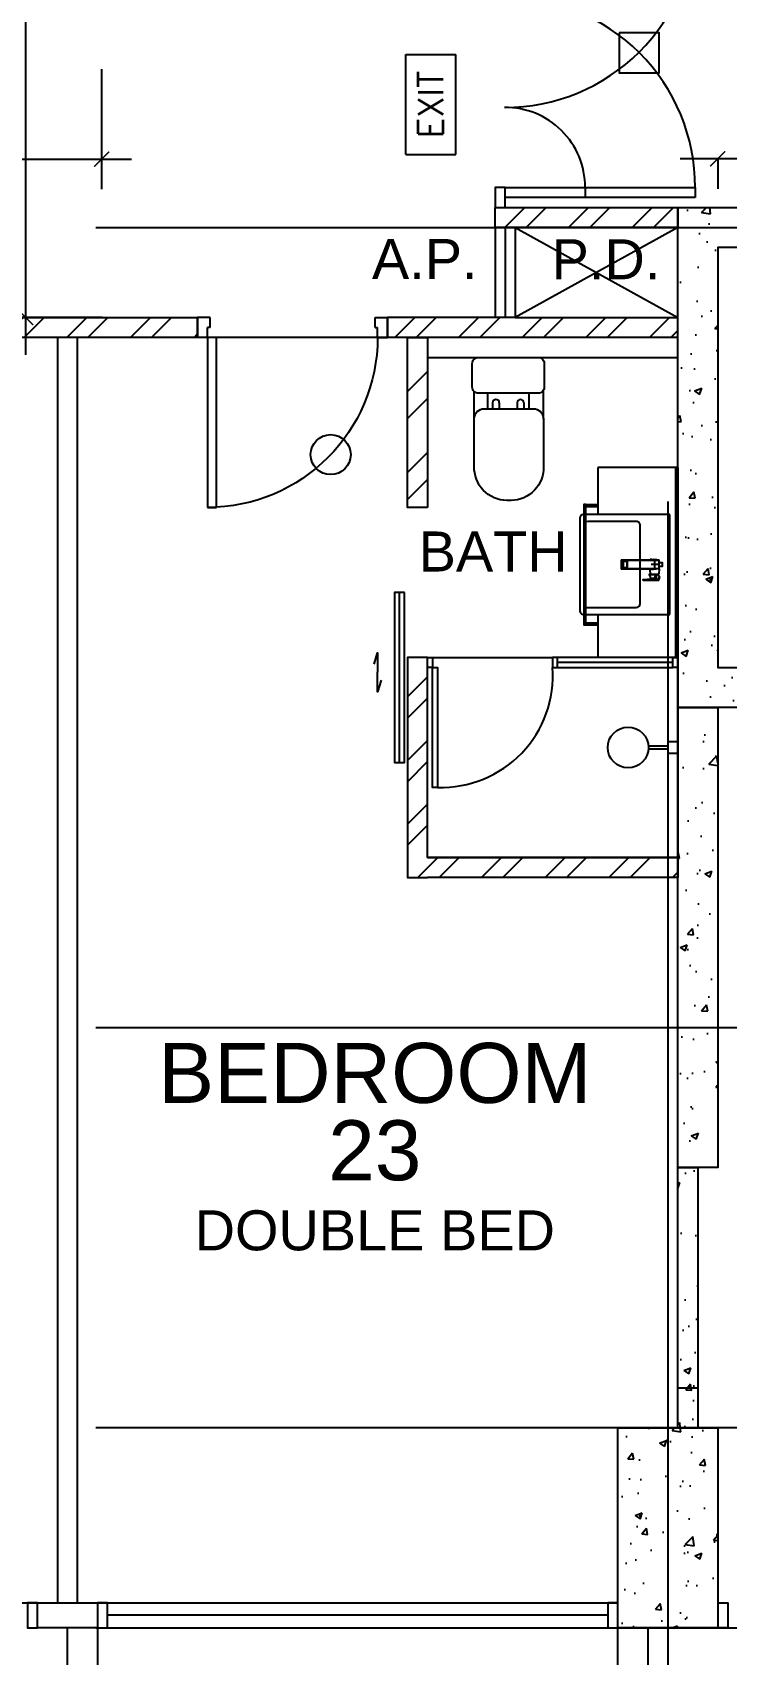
# Model space of a CAD drawing. Header units: millimetres. Extents: x 0 to 70486, y 148 to 42536.
# Drawn here: x 41324 to 44793, y 12784 to 20892 of the extents above; entities that cross this region are included whole.
import ezdxf
from ezdxf.enums import TextEntityAlignment as Align

# ---------------------------------------------------------------- set-up
doc = ezdxf.new("R2010")
doc.units = ezdxf.units.MM
doc.linetypes.add('CENTERX2', pattern=[101.6, 63.5, -12.7, 12.7, -12.7])
doc.layers.get('Defpoints').update_dxf_attribs({"color": 8})
for name, color, linetype in [('Architectural Features', 8, 'Continuous'), ('Default', 8, 'Continuous'), ('Door', 8, 'Continuous'), ('Dry Wall', 8, 'Continuous'), ('FS', 8, 'Continuous'), ('FSD', 8, 'Continuous'), ('GBP A.P.', 8, 'Continuous'), ('GBP Dim', 8, 'Continuous'), ('GBP Text 200', 8, 'Continuous'), ('GBP Text 250', 8, 'Continuous'), ('grid', 8, 'CENTERX2'), ('hatch', 8, 'Continuous'), ('LP-Furn built-in', 8, 'Continuous'), ('LP-Furn built-in 2', 8, 'Continuous'), ('LP-Sanitary', 8, 'Continuous'), ('LP-WC', 8, 'Continuous'), ('OMITTED-11', 8, 'Continuous'), ('PD', 8, 'Continuous'), ('PD DOOR', 8, 'Continuous'), ('TEXT', 8, 'Continuous'), ('TEXT Ref', 8, 'Continuous'), ('WALL-NEW', 8, 'Continuous'), ('WALL-STRUCTURE', 8, 'Continuous'), ('WINDOW', 8, 'Continuous'), ('WINDOW-MULLION', 8, 'Continuous'), ('zzz-room mix', 8, 'Continuous')]:
    doc.layers.add(name, color=color, linetype=linetype)
doc.layers.add('LP-Nonplot', color=8, linetype='Continuous', plot=False)
doc.styles.add('BH', font='arial.ttf')
doc.styles.add('ROMANS', font='romans.shx')
doc.dimstyles.new('200 GBP', dxfattribs={"dimscale": 1.5, "dimtxt": 150, "dimasz": 50, "dimexe": 125, "dimexo": 50, "dimgap": 50, "dimtad": 1, "dimdec": 0, "dimzin": 0, "dimdsep": 46, "dimtxsty": 'BH', "dimblk": 'ARCHTICK', "dimcen": 0.09, "dimdle": 125, "dimclrd": 9, "dimclre": 9, "dimclrt": 1, "dimadec": 0, "dimazin": 0, "dimtfac": 1, "dimtdec": 0, "dimtix": 1, "dimtmove": 2, "dimatfit": 3, "dimldrblk": 'ARCHTICK', "dimfxl": 300, "dimfxlon": 1, "dimtolj": 1, "dimtzin": 0, "dimarcsym": 0})
pattern_1 = [(50, (-580552.97, 738548.02), (358.63009, -31.37607), [37.5, -412.5]), (355, (-580552.97, 738548.02), (-69.37567, 376.09607), [30, -330]), (100.4514, (-580523.1, 738545.4), (289.25469, 344.71977), [31.8701, -350.57106]), (46.1842, (-580552.97, 738648), (533.62052, -82.7595), [56.25, -618.75]), (96.6356, (-580508.5, 738641.1), (467.33135, 487.05894), [47.80514, -525.8565]), (351.1842, (-580553, 738648), (467.33097, 487.0593), [45, -495]), (21, (-580502.97, 738623.02), (298.45353, -201.309445), [37.5, -412.5]), (326, (-580502.97, 738623.02), (121.65767, 362.57502), [30, -330]), (71.4514, (-580478.1, 738606.24), (420.11131, 161.26525), [31.8701, -350.57106]), (37.5, (-580552.97, 738548.02), (6.079928, 166.446927), [0, -326, 0, -335, 0, -331.25]), (7.5, (-580552.97, 738548.02), (131.53477, 197.205856), [0, -191, 0, -318.5, 0, -126.25]), (327.5, (-580664.47, 738548.02), (266.911218, -11.277436), [0, -125, 0, -390, 0, -517.5]), (317.5, (-580714.47, 738548.02), (291.593085, 50.05249), [0, -162.5, 0, -259, 0, -367.5])]

# ---------------------------------------------------------------- blocks, each defined once
blk = doc.blocks.new('Door 850')
for p, q in [((38290.6, 34986.6), (38290.6, 35836.6)), ((38290.6, 35836.6), (38335.6, 35836.6)), ((38335.6, 35836.6), (38335.6, 34986.6)), ((38240.6, 34986.6), (38240.6, 34911.6)), ((38290.6, 34986.6), (38240.6, 34986.6)), ((38290.6, 34986.6), (38290.6, 34936.6)), ((38335.6, 34986.6), (38290.6, 34986.6)), ((39140.6, 34986.6), (39140.6, 34936.6)), ((39140.6, 34986.6), (39190.6, 34986.6)), ((39190.6, 34986.6), (39190.6, 34911.6)), ((38240.6, 34911.6), (38240.6, 34886.6)), ((38303.1, 34886.6), (38240.6, 34886.6)), ((38303.1, 34936.6), (38290.6, 34936.6)), ((38303.1, 34936.6), (38303.1, 34886.6)), ((39128.1, 34936.6), (39140.6, 34936.6)), ((39128.1, 34936.6), (39128.1, 34886.6)), ((39128.1, 34886.6), (39190.6, 34886.6)), ((39190.6, 34911.6), (39190.6, 34886.6))]:
    blk.add_line(p, q)
blk.add_arc((38290.6, 34986.6), 850, 359.99995, 89.99772)
blk = doc.blocks.new('pln_toilet')
for p, q in [((-170.1, -306.5), (-170.1, -171.6)), ((-78.2, -226.9), (-78.2, -256.5)), ((-45, -226.9), (-45, -256.5)), ((44.7, -226.9), (44.7, -256.5)), ((77.9, -226.9), (77.9, -256.5)), ((175.5, -306.5), (175.5, -165.2))]:
    blk.add_line(p, q)
for points in [[(180, -30), (180, -149.3, -0.414214), (150, -179.3), (-150, -179.3, -0.414214), (-180, -149.3), (-180, -30, -0.414214), (-150, 0), (150, 0, -0.414214)], [(175.5, -306.5), (175.5, -545.1, -0.424695), (14, -715.1), (-7.8, -715.1, -0.423698), (-170.1, -545.1), (-170.1, -306.5, -0.414214), (-120.1, -256.5), (125.5, -256.5, -0.414214)]]:
    blk.add_lwpolyline(points, format="xyb", close=True)
for points in [[(-101.9, -256.5), (-101.9, -179.3)], [(102.9, -179.3), (102.9, -256.5)]]:
    blk.add_lwpolyline(points)
for centre in [(-61.6, -226.9), (61.3, -226.9)]:
    blk.add_arc(centre, 16.6, 0, 180)
blk = doc.blocks.new('SEANNOT_GROUP2')
at = {"layer": 'Default'}
blk.add_line((81.5, 351.1), (81.5, 317.9), dxfattribs=at)
blk = doc.blocks.new('SEANNOT_GROUP3')
at = {"layer": 'Default'}
blk.add_line((99.8, 335.2), (63.8, 335.2), dxfattribs=at)
blk = doc.blocks.new('ghtfdgd')
at = {"layer": 'LP-Sanitary'}
for p, q in [((79214.2, -115039.6), (79218.2, -114994.6)), ((79217.1, -115027.9), (79214.2, -115039.6)), ((79217.1, -115039.6), (79214.2, -115039.6)), ((79215.7, -115019.1), (79215.7, -115005.6)), ((79215.7, -115005.6), (79217.2, -115005.6)), ((79220.2, -114994.6), (79217.1, -115027.9)), ((79217.5, -115184.4), (79217.1, -115027.9)), ((79220.2, -114994.6), (79218.2, -114994.6)), ((79218.9, -115183.4), (79220.2, -114994.6)), ((79261.1, -114994.6), (79220.2, -114994.6)), ((79230.7, -114993.6), (79230.7, -114979.6)), ((79231.2, -114979.1), (79250.2, -114979.1)), ((79250.2, -114994.1), (79231.2, -114994.1)), ((79238.9, -114994.1), (79238.9, -114994.6)), ((79242.4, -114994.6), (79242.4, -114994.1)), ((79250.7, -114979.6), (79250.7, -114993.6)), ((79263.2, -114994.6), (79261.1, -114994.6)), ((79261.1, -114994.6), (79262.4, -115183.4)), ((79264.2, -115027.9), (79261.1, -114994.6)), ((79263.2, -114994.6), (79288.7, -114996.6)), ((79263.2, -114994.6), (79267.1, -115039.6)), ((79264.2, -115027.9), (79263.8, -115184.4)), ((79264.2, -115027.9), (79267.1, -115039.6)), ((79267.1, -115039.6), (79264.2, -115039.6)), ((79288.7, -115037.7), (79267.1, -115039.6)), ((79288.7, -115037.7), (79288.7, -114996.6)), ((79290.7, -115009.4), (79290.7, -115000.9)), ((79290.7, -115009.6), (79290.7, -115009.4)), ((79290.7, -115010.3), (79290.7, -115009.6)), ((79290.7, -115044.4), (79290.7, -115010.3)), ((79290.7, -115044.7), (79290.7, -115044.4)), ((79290.9, -115010.4), (79310.4, -115018.6)), ((79290.9, -115010.4), (79290.9, -115044.5)), ((79290.9, -115044.5), (79310.4, -115036.3)), ((79310.7, -115017.8), (79291, -115009.5)), ((79291, -115009.5), (79291, -115009.5)), ((79291, -115009.5), (79291, -115009.5)), ((79291, -115044.9), (79310.7, -115036.6)), ((79310.4, -115018.6), (79310.5, -115018.7)), ((79310.4, -115036.3), (79310.5, -115036.2)), ((79310.5, -115018.7), (79310.5, -115027.4)), ((79310.5, -115036.2), (79310.5, -115027.4)), ((79310.7, -115017.8), (79314.8, -115009.2)), ((79313.5, -115028.9), (79313.5, -115020.8)), ((79313.5, -115020.8), (79317.3, -115050.9)), ((79313.5, -115028.9), (79313.5, -115036.9)), ((79313.5, -115036.9), (79317.3, -115075.5)), ((79313.5, -115037), (79317.3, -115075.5)), ((79315.2, -115010.7), (79313.6, -115020.4)), ((79313.6, -115020.5), (79313.6, -115020.4)), ((79317.3, -115050.5), (79313.6, -115020.5)), ((79315.2, -115010.7), (79317.3, -115050.4)), ((79318, -115050.2), (79316, -115010.5)), ((79317.3, -115002.9), (79318.9, -114997.5)), ((79319.4, -115044.7), (79317.3, -115002.9)), ((79317.3, -115050.4), (79317.3, -115050.5)), ((79317.3, -115051.4), (79317.3, -115063.3)), ((79317.7, -115051.6), (79318.9, -115052.3)), ((79317.7, -115063.5), (79317.7, -115051.6)), ((79319.4, -115051), (79318, -115050.2)), ((79318.7, -114997.4), (79318.9, -114997.5)), ((79319.3, -114997.6), (79318.9, -114997.4)), ((79318.9, -114997.5), (79319.4, -114997.7)), ((79318.9, -115074.8), (79318.9, -115052.3)), ((79319.4, -114997.7), (79319.4, -115044.7)), ((79319.4, -115044.7), (79319.4, -115051)), ((79319.8, -115045.3), (79319.8, -114998.3)), ((79319.8, -115051.6), (79319.8, -115045.3)), ((79319.8, -115051.9), (79319.8, -115051.6)), ((79319.8, -115051.9), (79319.8, -115074.4)), ((79317.3, -115075.1), (79317.3, -115063.3)), ((79317.7, -115063.5), (79317.7, -115075.4)), ((79317.7, -115075.4), (79318.9, -115074.8)), ((79318, -115076), (79319.3, -115075.3)), ((79319.8, -115074.4), (79319.8, -115074.6)), ((79218.9, -115183.4), (79217.5, -115184.4)), ((79217.5, -115184.4), (79263.8, -115184.4)), ((79262.4, -115183.4), (79218.9, -115183.4)), ((79225, -115154.8), (79225, -115173.1)), ((79255.3, -115153.8), (79226, -115153.8)), ((79255.3, -115154), (79226, -115154)), ((79226, -115174.1), (79255.3, -115174.1)), ((79256.3, -115173.1), (79256.3, -115154.8)), ((79262.4, -115183.4), (79263.8, -115184.4))]:
    blk.add_line(p, q, dxfattribs=at)
for centre, radius, start, end in [((79240.7, -115019.1), 25, 180, 185.74251), ((79231.2, -114979.6), 0.5, 90, 180), ((79231.2, -114993.6), 0.5, 180, 270), ((79250.2, -114979.6), 0.5, 0, 90), ((79250.2, -114993.6), 0.5, 270, 0), ((79280.3, -115017.1), 20, 56.8024, 65.16541), ((79280.3, -115017.1), 20, 294.83459, 301.61275), ((79290.9, -115000.9), 0.2, 127.85265, 180), ((79290.9, -115044.7), 0.2, 180.01397, 293.04704), ((79511, -115282.7), 357.7, 125.84981, 127.98251), ((79530.3, -115308.3), 389.7, 125.92638, 127.88363), ((79234, -109870), 5139.5, 270.63577, 270.89969), ((79227.2, -108854.2), 6155.7, 270.59451, 270.81562), ((79288.3, -115009.7), 2.67, 3.1953, 9.33669), ((79301.7, -114992.9), 0.28, 69.68638, 135.20106), ((79319.7, -114996.5), 23.1, 247.12521, 247.49949), ((79339.3, -115104.4), 73.6, 112.75714, 112.87481), ((79312.3, -115020.9), 1.23, 6.09456, 11.51592), ((79308.7, -115037.4), 4.84, 5.24499, 7.19277), ((79310.7, -115037.3), 2.83, 5.64545, 8.81471), ((79314, -115009.4), 0.822, 12.82151, 37.37855), ((79314.7, -115011.5), 2.53, 77.49723, 90.78809), ((79315.1, -115009.5), 0.509, 38.0096, 78.40522), ((84763.2, -116562.2), 5664.7, 164.02206, 164.08854), ((79313.8, -115010.5), 2.18, 358.67427, 36.2852), ((79317.8, -115050.7), 0.54, 62.22165, 149.68726), ((79305.3, -115051.3), 11.9, 359.62289, 2.1624), ((79315.7, -115050), 2.38, 342.31294, 353.97204), ((79317.3, -115050.2), 0.738, 359.2113, 2.9985), ((79318.5, -114997.9), 0.689, 55.95421, 80.13248), ((79319, -114998.3), 0.8, 0.00654, 61.47672), ((79319.1, -115051.6), 0.688, 1.5121, 63.73401), ((79313.2, -115075.2), 4.12, 356.11976, 1.38136), ((79317.8, -115075.5), 0.494, 177.69922, 295.85307), ((79318.6, -115075.3), 0.938, 181.08912, 220.22046), ((79319, -115074.6), 0.786, 294.19625, 0.49169)]:
    blk.add_arc(centre, radius, start, end, dxfattribs=at)
for centre, major_axis, ratio, start_param, end_param in [((79290.9, -115000.9), (0.2, 0), 0.870233, 1.308042, 3.141593), ((79290.9, -115009.4), (0.2, 0), 0.870251, 1.333095, 3.141593), ((79290.9, -115010.3), (0.2, 0), 0.5, 3.141593, 4.712389), ((79290.9, -115044.4), (0.2, 0), 0.5, 3.141593, 4.712389), ((79290.9, -115000.9), (0.123, -0.158), 0.834595, 2.099205, 3.141593), ((79290.9, -115000.9), (0.123, -0.158), 0.834595, 3.141593, 3.165459), ((79290.9, -115010), (0.077, 0.836), 0.04975, 4.217846, 5.325586), ((79290.9, -115044.1), (-0.077, 0.836), 0.04975, 2.065339, 3.17308), ((79301.6, -114992.9), (0.117, -0.162), 0.844851, 2.109561, 3.167674), ((79310.4, -115018.2), (-0.311, -0.737), 0.21898, 1.092037, 2.210933), ((79310.4, -115035.9), (-0.311, 0.737), 0.21898, 2.049556, 3.141593), ((79310.5, -115018.3), (-0.309, -0.738), 0.217421, 1.09135, 2.210755), ((79310.5, -115035.8), (-0.309, 0.738), 0.217421, 2.050243, 3.169648), ((79310.4, -115035.9), (-0.311, 0.737), 0.21898, 3.141593, 3.168451), ((79314.3, -115020.6), (-0.782, -0.167), 0.921627, 5.682069, 6.099643), ((79314.3, -115020.8), (-0.794, -0.099), 0.898005, 5.760928, 6.175764), ((79314.3, -115036.7), (0.793, 0.106), 0.789486, 3.026004, 3.133916), ((79314.3, -115036.9), (0.796, 0.077), 0.827125, 3.057559, 3.141593), ((79315.1, -115009.6), (0.173, 0.708), 0.018166, 0.444134, 0.918054), ((79315.3, -115009.6), (0.412, 0.321), 0.549065, 0.513637, 1.195391), ((79315.7, -115010.9), (-0.499, -0.026), 0.868619, 4.118709, 5.82428), ((79316.8, -115003.6), (0.961, -0.275), 0.902908, 1.271288, 1.565184), ((79317.8, -115050.6), (-0.5, -0.016), 0.857677, 4.139605, 5.842177), ((79317.8, -115050.9), (-0.5, -0.02), 0.273668, 4.356492, 6.23412), ((79318.4, -114998), (-0.211, -0.772), 0.117484, 2.694436, 3.141054), ((79318.5, -114998.1), (-0.382, -0.703), 0.237912, 2.705017, 3.14394), ((79319, -114998.3), (-0.382, -0.703), 0.237912, 2.705017, 3.141091), ((79319, -114998.3), (-0.8, 0), 0.876594, 3.141494, 4.164132), ((79319, -115045.3), (-0.8, 0), 0.876594, 3.141494, 4.164132), ((79317.8, -115063.3), (-0.5, 0), 0.5, 0.054498, 1.448623), ((79317.8, -115075.5), (-0.494, 0.079), 0.969108, 0.192451, 2.070079), ((79226, -115154.8), (-1, 0), 0.992546, 4.712389, 6.283185), ((79226, -115154.9), (1, 0), 0.890286, 1.570796, 3.141593), ((79226, -115173.1), (1, 0), 0.992546, 3.141593, 4.712389), ((79255.3, -115154.8), (-1, 0), 0.992546, 3.141593, 4.712389), ((79255.3, -115154.9), (1, 0), 0.890286, 0, 1.570796), ((79255.3, -115173.1), (1, 0), 0.992546, 4.712389, 6.283185)]:
    blk.add_ellipse(centre, major_axis=major_axis, ratio=ratio, start_param=start_param, end_param=end_param, dxfattribs=at)
for points, knots in [([(79291, -115009.5), (79291, -115009.5), (79290.9, -115009.5), (79290.8, -115009.6), (79290.7, -115009.6), (79290.7, -115009.6)], [0, 0, 0, 0, 0.5, 0.5, 1, 1, 1, 1]), ([(79291, -115000.7), (79291, -115000.8), (79291, -115000.8), (79291, -115000.9), (79291, -115001.2), (79291, -115001.4), (79291, -115001.7), (79291, -115002.7), (79291, -115003.8), (79291, -115004.8), (79291, -115006.3), (79291, -115007.8), (79291, -115009.2)], [0, 0, 0, 0, 0.02306, 0.02306, 0.02306, 0.115301, 0.115301, 0.115301, 0.484264, 0.484264, 0.484264, 1, 1, 1, 1]), ([(79301.6, -114992.7), (79301.9, -114992.8), (79302.2, -114992.9), (79302.5, -114993), (79305, -114993.6), (79307.5, -114994.3), (79310.1, -114995), (79312.9, -114995.8), (79315.8, -114996.6), (79318.7, -114997.4)], [0, 0, 0, 0, 0.051688, 0.051688, 0.051688, 0.494848, 0.494848, 0.494848, 1, 1, 1, 1]), ([(79310.5, -115018.7), (79310.9, -115018.8), (79311.2, -115019), (79311.9, -115019.4), (79312.2, -115019.7), (79312.8, -115020.1), (79313, -115020.3), (79313.4, -115020.5), (79313.5, -115020.5), (79313.5, -115020.7)], [0, 0, 0, 0, 0.25, 0.25, 0.5, 0.5, 0.75, 0.75, 1, 1, 1, 1]), ([(79310.5, -115036.2), (79310.9, -115036.1), (79311.2, -115035.9), (79311.9, -115035.6), (79312.2, -115035.5), (79312.8, -115035.6), (79313, -115035.7), (79313.4, -115036.2), (79313.5, -115036.5), (79313.5, -115036.8)], [0, 0, 0, 0, 0.25, 0.25, 0.5, 0.5, 0.75, 0.75, 1, 1, 1, 1]), ([(79313.6, -115020.4), (79313.5, -115020.2), (79313.5, -115020), (79313.3, -115019.6), (79313.2, -115019.3), (79312.7, -115018.8), (79312.3, -115018.6), (79311.6, -115018.2), (79311.2, -115018), (79310.8, -115017.9)], [0, 0, 0, 0, 0.25, 0.25, 0.5, 0.5, 0.75, 0.75, 1, 1, 1, 1]), ([(79310.8, -115036.5), (79311, -115036.5), (79311.3, -115036.3), (79311.8, -115036.2), (79312.2, -115036.1), (79312.5, -115036), (79312.8, -115036), (79313, -115036), (79313.1, -115036.1), (79313.2, -115036.2), (79313.4, -115036.3), (79313.5, -115036.6), (79313.5, -115036.7), (79313.5, -115036.8)], [0, 0, 0, 0, 0.124812, 0.2213171, 0.3092796, 0.3899271, 0.4711589, 0.5451559, 0.6166529, 0.6889172, 0.7974179, 0.8896188, 0.9816515, 0.9816515, 0.9816515, 0.9816515]), ([(79314.8, -115009.2), (79314.8, -115009.2), (79314.9, -115009.2), (79314.9, -115009.2), (79315, -115009.2), (79315, -115009.2), (79315.1, -115009.2), (79315.2, -115009.2)], [0, 0, 0, 0, 0.25, 0.25, 0.5, 0.5, 1, 1, 1, 1]), ([(79317.1, -115002.7), (79317, -115003), (79316.9, -115003.3), (79316.8, -115003.6), (79316.5, -115004.7), (79316.2, -115005.8), (79315.9, -115006.9), (79315.7, -115007.6), (79315.4, -115008.3), (79315.2, -115009)], [0, 0, 0, 0, 0.131954, 0.131954, 0.131954, 0.659772, 0.659772, 0.659772, 1, 1, 1, 1]), ([(79315.2, -115009.2), (79315.2, -115009.2), (79315.2, -115009.2), (79315.2, -115009.2), (79315.2, -115009.2), (79315.2, -115009.2)], [0, 0, 0, 0, 0.5, 0.5, 1, 1, 1, 1]), ([(79315.2, -115009.2), (79315.3, -115009.3), (79315.3, -115009.4), (79315.3, -115009.5), (79315.3, -115009.6), (79315.3, -115009.8), (79315.3, -115009.8), (79315.3, -115009.9), (79315.3, -115010), (79315.2, -115010.2), (79315.2, -115010.3), (79315.2, -115010.5), (79315.2, -115010.6), (79315.2, -115010.7)], [0, 0, 0, 0, 0.125, 0.125, 0.25, 0.25, 0.375, 0.375, 0.5, 0.5, 0.75, 0.75, 1, 1, 1, 1]), ([(79318.7, -114997.4), (79318.6, -114997.5), (79318.6, -114997.7), (79318.5, -114997.9), (79318.2, -114999), (79317.9, -115000.1), (79317.5, -115001.2), (79317.4, -115001.7), (79317.2, -115002.2), (79317.1, -115002.7)], [0, 0, 0, 0, 0.095324, 0.095324, 0.095324, 0.707603, 0.707603, 0.707603, 1, 1, 1, 1]), ([(79317.3, -115050.5), (79317.3, -115050.5), (79317.3, -115050.5), (79317.3, -115050.6), (79317.3, -115050.6), (79317.3, -115050.7), (79317.3, -115050.8), (79317.3, -115050.9)], [0, 0, 0, 0, 0.25, 0.25, 0.5, 0.5, 1, 1, 1, 1]), ([(79317.3, -115051.4), (79317.3, -115051.5), (79317.3, -115051.5), (79317.5, -115051.6), (79317.6, -115051.6), (79317.7, -115051.6)], [0, 0, 0, 0, 0.5, 0.5, 1, 1, 1, 1]), ([(79317.7, -115051.6), (79317.7, -115051.6), (79317.7, -115051.5), (79317.8, -115051.4), (79317.8, -115051.3), (79317.8, -115051.1), (79317.8, -115051), (79317.9, -115050.9), (79317.9, -115050.8), (79317.9, -115050.7)], [0, 0, 0, 0, 0.25, 0.25, 0.5, 0.5, 0.75, 0.75, 1, 1, 1, 1]), ([(79319.4, -115051), (79319.4, -115051), (79319.4, -115051), (79319.4, -115051), (79319.4, -115051), (79319.4, -115051), (79319.4, -115051), (79319.4, -115051.1), (79319.4, -115051.1), (79319.4, -115051.2), (79319.4, -115051.2), (79319.3, -115051.3), (79319.3, -115051.3), (79319.3, -115051.4), (79319.3, -115051.5), (79319.2, -115051.6), (79319.2, -115051.6), (79319.1, -115051.7), (79319.1, -115051.8), (79319, -115051.9), (79319, -115052), (79318.9, -115052.1), (79318.9, -115052.1), (79318.9, -115052.2), (79318.9, -115052.3), (79318.9, -115052.3), (79318.9, -115052.3), (79318.9, -115052.3), (79318.9, -115052.3), (79318.9, -115052.3), (79318.9, -115052.3)], [0, 0, 0, 0, 0.000034, 0.000034, 0.000034, 0.03445, 0.03445, 0.03445, 0.175251, 0.175251, 0.175251, 0.317196, 0.317196, 0.317196, 0.479622, 0.479622, 0.479622, 0.662074, 0.662074, 0.662074, 0.829132, 0.829132, 0.829132, 0.958486, 0.958486, 0.958486, 0.999966, 0.999966, 0.999966, 1, 1, 1, 1]), ([(79319.8, -115051.9), (79319.8, -115052), (79319.7, -115052), (79319.7, -115052.1), (79319.6, -115052.2), (79319.4, -115052.3), (79319.3, -115052.3), (79319.1, -115052.3), (79319, -115052.3), (79318.9, -115052.3)], [0, 0, 0, 0, 0.25, 0.25, 0.5, 0.5, 0.75, 0.75, 1, 1, 1, 1]), ([(79317.3, -115075.1), (79317.3, -115075.2), (79317.3, -115075.2), (79317.5, -115075.3), (79317.6, -115075.3), (79317.7, -115075.4)], [0, 0, 0, 0, 0.5, 0.5, 1, 1, 1, 1]), ([(79319.8, -115074.4), (79319.8, -115074.5), (79319.7, -115074.5), (79319.7, -115074.6), (79319.6, -115074.7), (79319.4, -115074.8), (79319.3, -115074.8), (79319.1, -115074.8), (79319, -115074.8), (79318.9, -115074.8)], [0, 0, 0, 0, 0.25, 0.25, 0.5, 0.5, 0.75, 0.75, 1, 1, 1, 1]), ([(79319.3, -115075.3), (79319.3, -115075.3), (79319.3, -115075.3), (79319.2, -115075.3), (79319.2, -115075.3), (79319.1, -115075.3), (79319.1, -115075.2), (79319, -115075.2), (79319, -115075.1), (79318.9, -115075.1), (79318.9, -115075), (79318.9, -115074.9), (79318.9, -115074.9), (79318.9, -115074.9), (79318.9, -115074.8), (79318.9, -115074.8), (79318.9, -115074.8), (79318.9, -115074.8), (79318.9, -115074.8)], [0.3296223, 0.3296223, 0.3296223, 0.3296223, 0.4796217, 0.4796217, 0.4796217, 0.6620737, 0.6620737, 0.6620737, 0.829132, 0.829132, 0.829132, 0.9584856, 0.9584856, 0.9584856, 0.9999655, 0.9999655, 0.9999655, 1, 1, 1, 1])]:
    blk.add_open_spline(points, degree=3, knots=knots, dxfattribs=at)
for points, degree in [([(79301.8, -114992.7), (79301.7, -114992.6), (79301.7, -114992.7), (79301.6, -114992.7)], 3), ([(79318.6, -114997.3), (79316.3, -114996.6), (79310.7, -114995.1), (79301.8, -114992.7)], 3), ([(79313.5, -115028.9), (79313.5, -115028.4), (79313.4, -115028), (79312.3, -115027.4), (79311.4, -115027.4), (79310.5, -115027.4)], 5), ([(79317.9, -115075.9), (79317.9, -115076), (79318, -115076), (79318, -115075.9)], 3)]:
    blk.add_open_spline(points, degree=degree, dxfattribs=at)
at = {"layer": 'LP-Nonplot'}
for name in ['SEANNOT_GROUP3', 'SEANNOT_GROUP2']:
    blk.add_blockref(name, (79159.1, -115352.3), dxfattribs=at)
blk = doc.blocks.new('SINK')
at = {"layer": 'LP-Sanitary'}
blk.add_line((-74936.8, -44774), (-75436.8, -44774), dxfattribs=at)
blk.add_lwpolyline([(-75436.8, -44774), (-75436.8, -45203.2, 0.414214), (-75416.8, -45223.2), (-74956.8, -45223.2, 0.414214), (-74936.8, -45203.2), (-74936.8, -44774)], format="xyb", dxfattribs=at)
blk.add_lwpolyline([(-75401.8, -44941.1), (-75401.8, -45183.3, 0.414117), (-75381.8, -45203.2), (-74991.8, -45203.2, 0.41431), (-74971.8, -45183.2), (-74971.8, -44941.1, 0.414117), (-74991.8, -44921.1), (-75381.8, -44921.1, 0.41431)], format="xyb", close=True, dxfattribs=at)
at = {"layer": 'LP-Furn built-in'}
blk.add_blockref('ghtfdgd', (-154427.4, 70168.1), dxfattribs=at)
blk = doc.blocks.new('pln_sink 1100x380')
at = {"ltscale": 1000}
for p, q in [((0, 0), (400, 0)), ((400, 0), (400, -235)), ((459.9, -184.9), (400, -184.9)), ((459.9, -194.9), (400, -194.9)), ((400, -735), (400, -950)), ((459.9, -776.6), (400, -776.6)), ((459.9, -786.6), (400, -786.6)), ((0, -950), (400, -950))]:
    blk.add_line(p, q, dxfattribs=at)
for points in [[(10, -950), (10, 0), (0, 0), (0, -950), (10, -950)], [(10, 0), (10, -950), (0, -950), (0, 0), (10, 0)]]:
    blk.add_lwpolyline(points, dxfattribs=at)
at = {"ltscale": 200}
blk.add_lwpolyline([(459.9, -184.9), (468.4, -184.9), (468.4, -786.6), (459.9, -786.6)], close=True, dxfattribs=at)
at = {"layer": 'LP-Furn built-in', "extrusion": (0, 0, -1), "zscale": -1, "rotation": 270}
blk.add_blockref('SINK', (44734, -75671.8), dxfattribs=at)
blk = doc.blocks.new('pln_shower head')
at = {"ltscale": 100}
for points in [[(101, 9.1), (200, 9.1)], [(101, -5.9), (200, -5.9)]]:
    blk.add_lwpolyline(points, dxfattribs=at)
at = {"ltscale": 0.5}
blk.add_lwpolyline([(248, 30.1), (248, -29.9), (200, -29.9), (200, 30.1)], close=True, dxfattribs=at)
at = {"ltscale": 100}
blk.add_circle((0, 0), 101.9, dxfattribs=at)
blk = doc.blocks.new('_ArchTick')
at = {"color": 0, "const_width": 0.1}
blk.add_lwpolyline([(0.5, 0.5), (-0.5, -0.5)], dxfattribs=at)
blk = doc.blocks.new('*D305')
at = {"layer": 'Defpoints', "color": 0, "transparency": 16777216}
for p in [(41749, 21017.8), (41289.9, 19467.8), (41749, 19467.8)]:
    blk.add_point(p, dxfattribs=at)
at = {"layer": 'GBP Dim', "color": 9, "lineweight": -2, "transparency": 16777216}
for p, q in [((41289.9, 21205.3), (41289.9, 19280.3)), ((41674, 21017.8), (41102.4, 21017.8)), ((41674, 19467.8), (41102.4, 19467.8))]:
    blk.add_line(p, q, dxfattribs=at)
at = {"layer": 'GBP Dim', "color": 9, "lineweight": -2, "transparency": 16777216, "xscale": 75, "yscale": 75, "zscale": 75}
for p, rotation in [((41289.9, 21017.8), 90), ((41289.9, 19467.8), 270)]:
    blk.add_blockref('_ArchTick', p, dxfattribs=dict(at, rotation=rotation))
at = {"layer": 'GBP Dim', "transparency": 16777216, "insert": (41100.1, 20242.8), "char_height": 225, "attachment_point": 5, "rotation": 90, "style": 'BH'}
blk.add_mtext('\\A1;1550', dxfattribs=at)
blk = doc.blocks.new('*D328')
at = {"layer": 'Defpoints', "color": 0, "transparency": 16777216}
for p in [(23189.8, 20821.8), (41669.8, 20821.8), (41669.8, 20259)]:
    blk.add_point(p, dxfattribs=at)
at = {"layer": 'GBP Dim', "color": 9, "lineweight": -2, "transparency": 16777216}
for p, q in [((23189.8, 20709), (23189.8, 20109)), ((41669.8, 20709), (41669.8, 20109)), ((23039.8, 20259), (41819.8, 20259))]:
    blk.add_line(p, q, dxfattribs=at)
at = {"layer": 'GBP Dim', "color": 9, "lineweight": -2, "transparency": 16777216, "xscale": 75, "yscale": 75, "zscale": 75, "rotation": 180}
blk.add_blockref('_ArchTick', (23189.8, 20259), dxfattribs=at)
at = {"layer": 'GBP Dim', "color": 9, "lineweight": -2, "transparency": 16777216, "xscale": 75, "yscale": 75, "zscale": 75}
blk.add_blockref('_ArchTick', (41669.8, 20259), dxfattribs=at)
at = {"layer": 'GBP Dim', "transparency": 16777216, "insert": (32429.8, 20448.9), "char_height": 225, "attachment_point": 5, "style": 'BH'}
blk.add_mtext('\\A1;18480', dxfattribs=at)
blk = doc.blocks.new('FSEX-V01')
for p, q in [((0, 300), (0, 0)), ((0, 300), (600, 300)), ((600, 300), (600, 0)), ((0, 0), (600, 0))]:
    blk.add_line(p, q)
at = {"style": 'ROMANS'}
blk.add_text('EXIT', height=150, dxfattribs=at).set_placement((300, 150), align=Align.MIDDLE)
blk = doc.blocks.new('*D477')
at = {"layer": 'Defpoints', "color": 0, "transparency": 16777216}
for p in [(44748.8, 20292.7), (44748.8, 20260.9), (47023.8, 19717.9)]:
    blk.add_point(p, dxfattribs=at)
at = {"layer": 'GBP Dim', "color": 9, "lineweight": -2, "transparency": 16777216}
for p, q in [((47023.8, 20035.9), (47023.8, 20410.9)), ((47211.3, 20260.9), (44561.3, 20260.9)), ((44748.8, 20260.9), (44748.8, 20110.9))]:
    blk.add_line(p, q, dxfattribs=at)
at = {"layer": 'GBP Dim', "color": 9, "lineweight": -2, "transparency": 16777216, "xscale": 75, "yscale": 75, "zscale": 75, "rotation": 180}
blk.add_blockref('_ArchTick', (44748.8, 20260.9), dxfattribs=at)
at = {"layer": 'GBP Dim', "color": 9, "lineweight": -2, "transparency": 16777216, "xscale": 75, "yscale": 75, "zscale": 75}
blk.add_blockref('_ArchTick', (47023.8, 20260.9), dxfattribs=at)
at = {"layer": 'GBP Dim', "transparency": 16777216, "insert": (46040.2, 20450.8), "char_height": 225, "attachment_point": 5, "style": 'BH'}
blk.add_mtext('\\A1;2275', dxfattribs=at)
blk = doc.blocks.new('A$C65CE4B9A')
at = {"layer": 'grid', "ltscale": 200}
for p, q in [((-23000, 10500), (-23000, -20450)), ((-66500, -8450), (0, -8450)), ((-66500, -12450), (0, -12450)), ((-66500, -14450), (0, -14450)), ((-66500, -15450), (0, -15450))]:
    blk.add_line(p, q, dxfattribs=at)

msp = doc.modelspace()

# ---------------------------------------------------------------- hatches: boundary and pattern name
at = {"layer": 'hatch'}
h = msp.add_hatch(dxfattribs=at)
h.set_pattern_fill('ANSI32', color=256, scale=600, style=0)
h.set_pattern_definition([(45, (322171.65, -92979.3), (-159.09903, 159.09903), []), (45, (322277.71, -92979.3), (-159.09903, 159.09903), [])])
h.paths.add_polyline_path([(43218.9, 19467.8), (43218.9, 19467.8), (43099, 19467.8), (43099, 19467.8), (43099, 19467.8), (43099, 19367.8), (44549, 19367.8), (44549, 19467.8)])
h.paths.add_polyline_path([(43636.5, 20017.8), (43636.5, 19917.8), (44549, 19917.8), (44549, 20017.8)])
h.paths.add_polyline_path([(43636.5, 19917.8), (43736.5, 19917.8), (43736.5, 19917.8), (43636.5, 19917.8)], flags=17)
h = msp.add_hatch(dxfattribs=at)
h.set_pattern_fill('AR-CONC', color=256, scale=2, style=0)
h.set_pattern_definition([(50, (35989.77, 16687.95), (364.3693, -31.878), [38.1, -419.1]), (355, (35989.77, 16687.95), (-70.486, 382.113), [30.48, -335.28]), (100.451, (36020.13, 16685.3), (293.885, 350.233), [32.38, -356.18]), (46.1842, (35989.77, 16789.55), (542.158, -84.085), [57.15, -628.65]), (96.6356, (36034.95, 16782.55), (474.808, 494.851), [48.57, -534.27]), (351.184, (35989.77, 16789.55), (474.81, 494.85), [45.72, -502.92]), (21, (36040.57, 16764.15), (303.23, -204.531), [38.1, -419.1]), (326, (36040.57, 16764.15), (123.604, 368.376), [30.48, -335.28]), (71.4514, (36065.84, 16747.1), (426.833, 163.846), [32.38, -356.18]), (37.5, (35989.77, 16687.95), (6.1772, 169.1101), [0, -331.216, 0, -340.36, 0, -336.55]), (7.5, (35989.77, 16687.95), (133.6393, 200.3611), [0, -194.056, 0, -323.596, 0, -128.27]), (327.5, (35876.48, 16687.95), (271.1812, -11.4575), [0, -127, 0, -396.24, 0, -525.78]), (317.5, (35825.68, 16687.95), (296.2584, 50.853), [0, -165.1, 0, -263.144, 0, -373.38])])
h.paths.add_polyline_path([(44549, 17517.9), (44549, 20017.9), (45321.5, 20017.9), (45321.5, 19817.9), (44749, 19817.9), (44749, 17717.9), (47024, 17717.9), (47024, 19817.9), (46301.5, 19817.9), (46301.5, 20017.9), (47734, 20017.9), (47734, 19817.9), (47224, 19817.9), (47224, 17717.9), (49324, 17717.9), (49324, 19817.9), (48713.4, 19817.8), (48713.4, 20017.8), (49524, 20017.9), (49524, 17517.9)])
h = msp.add_hatch(dxfattribs=at)
h.set_pattern_fill('ANSI32', color=256, scale=600, style=0)
h.set_pattern_definition([(45, (-1501, -7082.21), (-159.099, 159.099), []), (45, (-1394.93, -7082.21), (-159.099, 159.099), [])])
h.paths.add_polyline_path([(34849, 19467.8), (36149, 19467.8), (36149, 19367.8), (34849, 19367.8)])
h.paths.add_polyline_path([(40849, 19467.8), (42149, 19467.8), (42149, 19367.8), (40849, 19367.8)])
h = msp.add_hatch(dxfattribs=at)
h.set_pattern_fill('ANSI32', color=256, scale=30, style=0)
h.set_pattern_definition([(45, (323362.36, -76159.32), (-202.05576, 202.05576), []), (45, (323497.06, -76159.32), (-202.05576, 202.05576), [])])
h.paths.add_polyline_path([(43299, 18517.8), (43199, 18517.8), (43199, 19367.8), (43299, 19367.8)])
h = msp.add_hatch(dxfattribs=at)
h.set_pattern_fill('ANSI32', color=256, scale=600, style=0)
h.set_pattern_definition([(45, (-1501, -7082.22), (-159.099, 159.099), []), (45, (-1394.93, -7082.22), (-159.099, 159.099), [])])
edge = h.paths.add_edge_path()
edge.add_line((43199, 17767.8), (43299, 17767.8))
edge.add_line((43299, 17767.8), (43299, 16767.8))
edge.add_line((43299, 16767.8), (44549, 16767.8))
edge.add_line((44549, 16767.8), (44549, 16667.8))
edge.add_line((44549, 16667.8), (43199, 16667.8))
edge.add_line((43199, 16667.8), (43199, 17767.8))
h = msp.add_hatch(dxfattribs=at)
h.set_pattern_fill('AR-CONC', color=256, scale=2, style=0)
h.set_pattern_definition([(50, (1389.7, 9637.85), (364.3693, -31.8782), [38.1, -419.1]), (355, (1389.7, 9637.85), (-70.4857, 382.1133), [30.48, -335.28]), (100.451, (1420.07, 9635.2), (293.885, 350.2334), [32.38, -356.18]), (46.1842, (1389.7, 9739.45), (542.158, -84.0847), [57.15, -628.65]), (96.6356, (1434.9, 9732.45), (474.8085, 494.851), [48.57, -534.27]), (351.184, (1389.7, 9739.45), (474.809, 494.85), [45.72, -502.92]), (21, (1440.5, 9714.05), (303.2298, -204.531), [38.1, -419.1]), (326, (1440.5, 9714.05), (123.604, 368.376), [30.48, -335.28]), (71.4514, (1465.78, 9697), (426.833, 163.8457), [32.38, -356.18]), (37.5, (1389.7, 9637.85), (6.1772, 169.11008), [0, -331.216, 0, -340.36, 0, -336.55]), (7.5, (1389.7, 9637.85), (133.6393, 200.36115), [0, -194.056, 0, -323.596, 0, -128.27]), (327.5, (1276.42, 9637.85), (271.1812, -11.4575), [0, -127, 0, -396.24, 0, -525.78]), (317.5, (1225.62, 9637.85), (296.2584, 50.853), [0, -165.1, 0, -263.144, 0, -373.38])])
h.paths.add_polyline_path([(44549, 15217.8), (44549, 17517.8), (44749, 17517.8), (44749, 15217.8)])
h = msp.add_hatch(dxfattribs=at)
h.set_pattern_fill('AR-CONC', color=256, scale=50, style=0)
h.set_pattern_definition(pattern_1)
h.paths.add_polyline_path([(44649, 13917.8), (44549, 13917.8), (44549, 15217.8), (44649, 15217.8)])
h = msp.add_hatch(dxfattribs=at)
h.set_pattern_fill('AR-CONC', color=256, scale=50, style=0)
h.set_pattern_definition(pattern_1)
edge = h.paths.add_edge_path()
edge.add_line((44249, 12917.8), (44249, 13917.8))
edge.add_line((44249, 13917.8), (44749, 13917.8))
edge.add_line((44749, 13917.8), (44749, 12917.8))
edge.add_line((44749, 12917.8), (44249, 12917.8))

# ---------------------------------------------------------------- linework, layer by layer
at = {"layer": 'Architectural Features', "ltscale": 50, "elevation": 0}
msp.add_lwpolyline([(44399, 12917.8), (44399, 12417.8), (35749, 12417.8), (35749, 12917.8)], dxfattribs=at)
at = {"layer": 'Architectural Features', "elevation": 0}
msp.add_lwpolyline([(41649, 12917.8), (41649, 12417.8), (41499, 12417.8), (41499, 12917.8)], dxfattribs=at)
at = {"layer": 'Architectural Features'}
msp.add_lwpolyline([(44399, 12917.8), (44399, 12417.8), (44249, 12417.8), (44249, 12917.8)], dxfattribs=at)
at = {"layer": 'Door'}
msp.add_lwpolyline([(43686.5, 20117.7), (43636.5, 20117.7), (43636.5, 20017.7), (43686.5, 20017.7)], close=True, dxfattribs=at)
msp.add_lwpolyline([(44636.5, 20067.7), (43686.5, 20067.7), (43686.5, 20117.7), (44636.5, 20117.7), (44636.5, 20067.7)], dxfattribs=at)
msp.add_arc((43686.5, 20117.7), 950, 0, 90.14727, dxfattribs=at)
at = {"layer": 'Dry Wall'}
for p, q in [((41449, 19367.8), (41449, 13042.7, 0)), ((41549, 13042.8, 0), (41549, 19367.8))]:
    msp.add_line(p, q, dxfattribs=at)
at = {"layer": 'FSD'}
msp.add_lwpolyline([(44256.8, 20890.4), (44256.8, 20690.4), (44456.8, 20690.4), (44456.8, 20890.4), (44256.8, 20890.4)], dxfattribs=at)
msp.add_circle((42814.5, 18781.7), 100, dxfattribs=at)
at = {"layer": 'LP-Furn built-in 2'}
msp.add_lwpolyline([(43184, 18092.8), (43134, 18092.8), (43134, 17242.8), (43184, 17242.8)], close=True, dxfattribs=at)
for points in [[(43159, 17242.8), (43159, 18092.8)], [(43031.9, 17733.6), (43049.1, 17791.2), (43049.1, 17693.9)], [(43066.4, 17654.2), (43049.1, 17596.6), (43049.1, 17693.9)]]:
    msp.add_lwpolyline(points, dxfattribs=at)
at = {"layer": 'LP-Sanitary'}
for points in [[(43324, 17717.8), (43299, 17717.8), (43299, 17767.8), (43324, 17767.8)], [(43349, 17117.8), (43324, 17117.8), (43324, 17717.8), (43349, 17717.8)]]:
    msp.add_lwpolyline(points, close=True, dxfattribs=at)
for points in [[(44549, 17767.8), (44549, 16767.8), (43299, 16767.8), (43299, 17767.8)], [(43324, 17767.8), (43924, 17767.8)], [(43924, 17767.8), (43924, 17717.8), (43949, 17717.8), (43949, 17767.8), (43924, 17767.8)], [(44549, 17767.8), (43949, 17767.8)], [(44549, 17767.8), (44549, 17717.8), (44524, 17717.8), (44524, 17767.8), (44549, 17767.8)], [(44524.1, 17742.8), (43949, 17742.8)], [(43949, 17717.8), (44524, 17717.8)]]:
    msp.add_lwpolyline(points, dxfattribs=at)
msp.add_lwpolyline([(43349, 17118.3, 0.444386), (43924, 17717.8)], format="xyb", dxfattribs=at)
at = {"layer": 'LP-WC'}
msp.add_lwpolyline([(43299, 19267.9), (44549, 19267.8)], dxfattribs=at)
at = {"layer": 'OMITTED-11', "ltscale": 750}
msp.add_lwpolyline([(43686.5, 20117.7), (44086.5, 20117.7), (44086.5, 20067.7), (43686.5, 20067.7), (43686.5, 20117.7)], dxfattribs=at)
for centre, radius, start, end in [((43686.5, 21467.7), 950, 269.85273, 0), ((43686.5, 20117.7), 400, 359.98993, 90.34693)]:
    msp.add_arc(centre, radius, start, end, dxfattribs=at)
at = {"layer": 'PD'}
for p, q in [((43636.5, 19917.8), (43636.5, 19467.8)), ((43736.5, 19917.8), (43736.5, 19467.8))]:
    msp.add_line(p, q, dxfattribs=at)
at = {"layer": 'PD', "ltscale": 20}
for p, q in [((43736.5, 19917.8), (44549, 19467.8)), ((44549, 19917.8), (43736.5, 19467.8))]:
    msp.add_line(p, q, dxfattribs=at)
at = {"layer": 'PD'}
for points in [[(44499, 20017.8), (44549, 20017.8)], [(44149, 19917.8), (44149, 19917.8)], [(44499, 19917.8), (44549, 19917.8)]]:
    msp.add_lwpolyline(points, dxfattribs=at)
at = {"layer": 'PD DOOR'}
msp.add_line((43686.5, 19917.8), (43686.5, 19467.8), dxfattribs=at)
at = {"layer": 'WALL-NEW'}
msp.add_line((43736.5, 19467.8), (43636.5, 19467.8), dxfattribs=at)
for points in [[(43636.5, 19917.8), (43636.5, 20017.8), (44549, 20017.8), (44549, 19917.8), (43636.5, 19917.8)], [(43099, 19467.8), (43099, 19367.8)], [(43636.5, 19467.8), (43099, 19467.8)], [(43736.5, 19467.8), (44549, 19467.8)], [(44549, 19367.8), (43099, 19367.8)], [(43299, 16767.8), (43299, 17767.8), (43199, 17767.8), (43199, 16667.8), (43299, 16667.8)], [(44549, 16767.8), (44549, 16667.8), (43299, 16667.8)], [(43299, 16767.8), (44549, 16767.8)], [(44549, 14117.8), (44649, 14117.8)], [(44749, 13042.8), (44799.9, 13042.8), (44799.9, 12917.8), (44749, 12917.8)]]:
    msp.add_lwpolyline(points, dxfattribs=at)
for points in [[(40849, 19467.8), (42149, 19467.8), (42149, 19367.8), (40849, 19367.8)], [(43299, 18517.8), (43199, 18517.8), (43199, 19367.8), (43299, 19367.8)], [(44649, 13917.8), (44549, 13917.8), (44549, 15217.8), (44649, 15217.8)]]:
    msp.add_lwpolyline(points, close=True, dxfattribs=at)
at = {"layer": 'WALL-NEW', "elevation": 0}
msp.add_lwpolyline([(41649, 12917.7), (41349, 12917.8), (41349, 13042.8), (41649, 13042.7)], close=True, dxfattribs=at)
at = {"layer": 'WALL-STRUCTURE'}
for points in [[(44549, 17517.9), (44549, 20017.9), (45321.5, 20017.9), (45321.5, 19817.9), (44749, 19817.9), (44749, 17717.9), (47024, 17717.9), (47024, 19817.9), (46301.5, 19817.9), (46301.5, 20017.9), (47734, 20017.9), (47734, 19817.9), (47224, 19817.9), (47224, 17717.9), (49324, 17717.9), (49324, 19817.9), (48713.4, 19817.8), (48713.4, 20017.8), (49524, 20017.9), (49524, 17517.9), (44549, 17517.9)], [(44549, 15217.8), (44549, 17517.8), (44749, 17517.8), (44749, 15217.8), (44549, 15217.8)], [(44249, 12917.8), (44249, 13917.8), (44749, 13917.8), (44749, 12917.8), (44249, 12917.8)]]:
    msp.add_lwpolyline(points, dxfattribs=at)
at = {"layer": 'WINDOW'}
for points in [[(41698.1, 13042.7), (44199, 13042.7)], [(44199, 12980.3), (41698.1, 12980.3)], [(41698.1, 12917.8), (44199, 12917.8)]]:
    msp.add_lwpolyline(points, dxfattribs=at)
at = {"layer": 'WINDOW-MULLION', "ltscale": 100, "elevation": 0}
for points in [[(41349, 12917.8), (41349, 13042.7), (41299, 13042.7), (41299, 12917.8)], [(41699, 12917.8), (41699, 13042.7), (41649, 13042.7), (41649, 12917.8)]]:
    msp.add_lwpolyline(points, close=True, dxfattribs=at)
at = {"layer": 'WINDOW-MULLION', "ltscale": 100}
msp.add_lwpolyline([(44249, 12917.8), (44249, 13042.7), (44199, 13042.7), (44199, 12917.8)], close=True, dxfattribs=at)
at = {"layer": 'zzz-room mix'}
msp.add_lwpolyline([(22899, 19367.8), (22899, 16217.9), (23399, 16217.9), (23399, 13042.8), (44249, 13042.8), (44249, 13917.9), (44549, 13917.9), (44549, 19367.8), (39049, 19367.8), (39049, 18717.8), (37949, 18717.8), (37949, 19367.8), (33049, 19367.8), (33049, 18717.8), (31949, 18717.8), (31949, 19367.8), (26949, 19367.8), (26949, 18617.4), (25849, 18617.4), (25849, 19367.8)], close=True, dxfattribs=at)

# ---------------------------------------------------------------- block references
at = {"layer": 'Door', "xscale": -1, "rotation": 180}
msp.add_blockref('Door 850', (3908.4, 54354.4), dxfattribs=at)
at = {"layer": 'FS', "xscale": 0.8333333334885538, "yscale": 0.8333333334885538, "zscale": 0.8333333334885538, "rotation": 90}
msp.add_blockref('FSEX-V01', (43439.4, 20282.7), dxfattribs=at)
at = {"layer": 'LP-Sanitary'}
msp.add_blockref('pln_toilet', (43702.4, 19267.9), dxfattribs=at)
at = {"layer": 'LP-Sanitary', "xscale": -1}
msp.add_blockref('pln_sink 1100x380', (44549, 18717.8), dxfattribs=at)
at = {"layer": 'LP-Sanitary', "rotation": 9.155388334729972e-05}
msp.add_blockref('pln_shower head', (44301.1, 17317.7), dxfattribs=at)
at = {"layer": 'TEXT Ref'}
msp.add_blockref('A$C65CE4B9A', (67500, 28367.9), dxfattribs=at)

# ---------------------------------------------------------------- texts
at = {"layer": 'GBP A.P.', "style": 'BH'}
msp.add_text('A.P.', height=200, rotation=0.00004, dxfattribs=at).set_placement((43284.7, 19659.6), align=Align.CENTER)
at = {"layer": 'GBP Text 200', "style": 'BH'}
for s, p in [('BATH', (43626.8, 18197.6)), ('DOUBLE BED', (43035.1, 14804.3))]:
    msp.add_text(s, height=200, dxfattribs=at).set_placement(p, align=Align.CENTER)
at = {"layer": 'GBP Text 250', "style": 'BH'}
for s, p in [('BEDROOM', (43035.1, 15541.2)), ('23', (43035.1, 15154.3))]:
    msp.add_text(s, height=300, dxfattribs=at).set_placement(p, align=Align.CENTER)
at = {"layer": 'TEXT', "style": 'BH'}
msp.add_text('P.D.', height=200, dxfattribs=at).set_placement((44190.5, 19658.3), align=Align.CENTER)

# ---------------------------------------------------------------- dimensions: what is measured, and where the dimension line sits
at = {"layer": 'GBP Dim'}
dim = msp.add_linear_dim(base=(41289.9, 19467.8), p1=(41749, 21017.8), p2=(41749, 19467.8), angle=90, dimstyle='200 GBP', override={"dimclrt": 256}, dxfattribs=at)
dim.commit()
dim.dimension.update_dxf_attribs({"geometry": '*D305', "text_midpoint": (41100.1, 20242.8)})
dim = msp.add_linear_dim(base=(41669.8, 20259), p1=(23189.8, 20821.8), p2=(41669.8, 20821.8), dimstyle='200 GBP', override={"dimexe": 100, "dimdle": 100, "dimclrt": 256}, dxfattribs=at)
dim.commit()
dim.dimension.update_dxf_attribs({"geometry": '*D328', "text_midpoint": (32429.8, 20448.9)})
dim = msp.add_linear_dim(base=(44748.8, 20260.9), p1=(47023.8, 19717.9), p2=(44748.8, 20292.7), dimstyle='200 GBP', override={"dimasz": 50, "dimexe": 100, "dimclrt": 256, "dimfxl": 150, "dimfxlon": 1}, dxfattribs=at)
dim.commit()
dim.dimension.update_dxf_attribs({"geometry": '*D477', "text_midpoint": (46040.2, 20450.8), "dimtype": 160})

doc.saveas('drawing.dxf')
